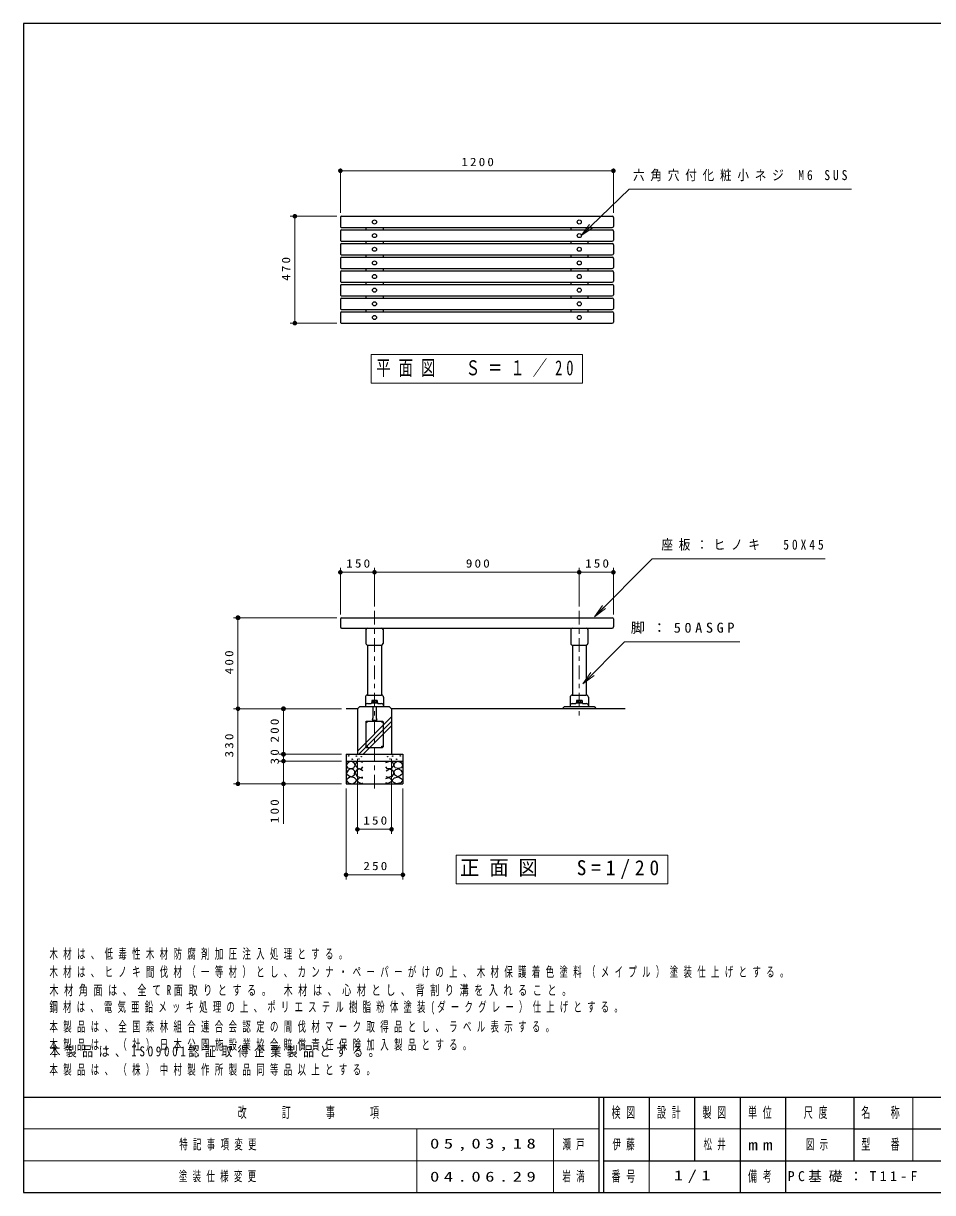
# Model space of a CAD drawing. Units: millimetres on the paper, scale 1:20. Extents: x -365 to 12, y -47 to 257.
# Drawn here: x -365 to -165.2, y 0 to 257 of the extents above; entities that cross this region are included whole.
import ezdxf

# ---------------------------------------------------------------- set-up
doc = ezdxf.new("R2010")
doc.units = ezdxf.units.MM
doc.linetypes.add('USER2', pattern=[6, 3, -1, 1, -1])
doc.layers.add('LY_1', color=3, linetype='Continuous', lineweight=25)
doc.layers.add('LY_2', color=7, linetype='Continuous', lineweight=13)
doc.styles.add('ＭＳ ゴシック', font='')
doc.styles.get('ＭＳ ゴシック').set_extended_font_data('MS Gothic')

# ---------------------------------------------------------------- blocks, each defined once
blk = doc.blocks.new('filled_dot')
at = {"color": 0, "linetype": 'Continuous', "lineweight": -2, "const_width": 1.25}
blk.add_lwpolyline([(-0.625, 0, 1), (0.625, 0, 1)], format="xyb", close=True, dxfattribs=at)

msp = doc.modelspace()

# ---------------------------------------------------------------- linework, layer by layer
at = {"layer": 'LY_1', "color": 7, "lineweight": 13}
for p, q in [((-295.336, 215.353), (-295.336, 225.103)), ((-295.336, 224.603), (-235.336, 224.603)), ((-235.336, 215.353), (-235.336, 225.103)), ((-296.086, 214.603), (-306.336, 214.603)), ((-305.336, 191.103), (-305.336, 214.603)), ((-242.386, 210.353), (-240.573, 212.795)), ((-242.386, 210.353), (-240.226, 212.435)), ((-239.879, 212.075), (-242.386, 210.353)), ((-296.086, 191.103), (-306.336, 191.103)), ((-242.086, 184.253), (-288.586, 184.253)), ((-288.586, 184.253), (-288.586, 177.953)), ((-242.086, 177.953), (-242.086, 184.253)), ((-288.586, 177.953), (-242.086, 177.953)), ((-295.336, 127.103), (-295.336, 137.353)), ((-295.336, 136.353), (-287.836, 136.353)), ((-287.836, 128.853), (-287.836, 137.353)), ((-287.836, 136.353), (-242.836, 136.353)), ((-242.836, 128.853), (-242.836, 137.353)), ((-242.836, 136.353), (-235.336, 136.353)), ((-235.336, 127.103), (-235.336, 137.353)), ((-239.519, 126.589), (-237.751, 129.064)), ((-239.519, 126.589), (-237.397, 128.711)), ((-296.086, 126.353), (-318.836, 126.353)), ((-317.836, 106.353), (-317.836, 126.353)), ((-237.044, 128.357), (-239.519, 126.589)), ((-242.051, 111.86), (-240.283, 114.335)), ((-242.051, 111.86), (-239.929, 113.981)), ((-239.576, 113.628), (-242.051, 111.86)), ((-295.086, 106.353), (-318.836, 106.353)), ((-317.836, 89.853), (-317.836, 106.353)), ((-307.836, 96.353), (-307.836, 106.353)), ((-291.586, 97.046), (-284.086, 104.546)), ((-291.289, 96.353), (-284.086, 103.556)), ((-290.299, 96.353), (-284.086, 102.566)), ((-295.086, 96.353), (-308.836, 96.353)), ((-307.836, 94.853), (-307.836, 96.353)), ((-291.586, 95.353), (-291.586, 78.853)), ((-284.086, 95.353), (-284.086, 78.853)), ((-295.086, 94.853), (-308.836, 94.853)), ((-307.836, 81.068), (-307.836, 94.853)), ((-295.086, 89.853), (-318.836, 89.853)), ((-294.086, 88.853), (-294.086, 68.853)), ((-281.586, 88.853), (-281.586, 68.853)), ((-284.086, 79.853), (-291.586, 79.853)), ((-223.374, 74.17), (-269.874, 74.17)), ((-269.874, 74.17), (-269.874, 67.87)), ((-223.374, 67.87), (-223.374, 74.17)), ((-281.586, 69.853), (-294.086, 69.853)), ((-269.874, 67.87), (-223.374, 67.87))]:
    msp.add_line(p, q, dxfattribs=at)
at = {"layer": 'LY_1'}
for p, q in [((-295.336, 214.353), (-295.336, 212.353)), ((-295.086, 214.603), (-235.586, 214.603)), ((-235.336, 214.353), (-235.336, 212.353)), ((-295.336, 211.353), (-295.336, 209.353)), ((-295.086, 212.103), (-235.586, 212.103)), ((-295.086, 211.603), (-235.586, 211.603)), ((-289.711, 212.103), (-289.711, 211.603)), ((-285.961, 212.103), (-285.961, 211.603)), ((-244.711, 212.103), (-244.711, 211.603)), ((-240.961, 212.103), (-240.961, 211.603)), ((-235.336, 211.353), (-235.336, 209.353)), ((-295.336, 208.353), (-295.336, 206.353)), ((-295.086, 209.103), (-235.586, 209.103)), ((-295.086, 208.603), (-235.586, 208.603)), ((-289.711, 209.103), (-289.711, 208.603)), ((-285.961, 209.103), (-285.961, 208.603)), ((-244.711, 209.103), (-244.711, 208.603)), ((-240.961, 209.103), (-240.961, 208.603)), ((-235.336, 208.353), (-235.336, 206.353)), ((-295.086, 206.103), (-235.586, 206.103)), ((-295.086, 205.603), (-235.586, 205.603)), ((-289.711, 206.103), (-289.711, 205.603)), ((-285.961, 206.103), (-285.961, 205.603)), ((-244.711, 206.103), (-244.711, 205.603)), ((-240.961, 206.103), (-240.961, 205.603)), ((-295.336, 205.353), (-295.336, 203.353)), ((-295.086, 203.103), (-235.586, 203.103)), ((-289.711, 203.103), (-289.711, 202.603)), ((-285.961, 203.103), (-285.961, 202.603)), ((-244.711, 203.103), (-244.711, 202.603)), ((-240.961, 203.103), (-240.961, 202.603)), ((-235.336, 205.353), (-235.336, 203.353)), ((-295.336, 202.353), (-295.336, 200.353)), ((-295.086, 202.603), (-235.586, 202.603)), ((-235.336, 202.353), (-235.336, 200.353)), ((-295.336, 199.353), (-295.336, 197.353)), ((-295.086, 200.103), (-235.586, 200.103)), ((-295.086, 199.603), (-235.586, 199.603)), ((-289.711, 200.103), (-289.711, 199.603)), ((-285.961, 200.103), (-285.961, 199.603)), ((-244.711, 200.103), (-244.711, 199.603)), ((-240.961, 200.103), (-240.961, 199.603)), ((-235.336, 199.353), (-235.336, 197.353)), ((-295.336, 196.353), (-295.336, 194.353)), ((-295.086, 197.103), (-235.586, 197.103)), ((-295.086, 196.603), (-235.586, 196.603)), ((-289.711, 197.103), (-289.711, 196.603)), ((-285.961, 197.103), (-285.961, 196.603)), ((-244.711, 197.103), (-244.711, 196.603)), ((-240.961, 197.103), (-240.961, 196.603)), ((-235.336, 196.353), (-235.336, 194.353)), ((-295.336, 193.353), (-295.336, 191.353)), ((-295.086, 194.103), (-235.586, 194.103)), ((-295.086, 193.603), (-235.586, 193.603)), ((-289.711, 194.103), (-289.711, 193.603)), ((-285.961, 194.103), (-285.961, 193.603)), ((-244.711, 194.103), (-244.711, 193.603)), ((-240.961, 194.103), (-240.961, 193.603)), ((-235.336, 193.353), (-235.336, 191.353)), ((-295.086, 191.103), (-235.586, 191.103)), ((-295.336, 126.103), (-295.336, 124.353)), ((-295.086, 126.353), (-235.586, 126.353)), ((-235.336, 126.103), (-235.336, 124.353)), ((-295.086, 124.103), (-235.586, 124.103)), ((-289.711, 123.783), (-289.711, 120.673)), ((-285.961, 123.783), (-285.961, 120.673)), ((-244.711, 123.783), (-244.711, 120.673)), ((-240.961, 123.783), (-240.961, 120.673)), ((-289.391, 120.353), (-286.281, 120.353)), ((-289.349, 120.353), (-289.349, 109.353)), ((-286.324, 120.353), (-286.324, 109.353)), ((-244.391, 120.353), (-241.281, 120.353)), ((-244.349, 120.353), (-244.349, 109.353)), ((-241.324, 120.353), (-241.324, 109.353)), ((-289.836, 108.903), (-289.836, 106.853)), ((-289.386, 109.353), (-286.286, 109.353)), ((-287.23, 108.168), (-288.442, 108.168)), ((-288.442, 108.168), (-288.442, 107.718)), ((-288.139, 108.168), (-288.139, 107.718)), ((-287.533, 108.168), (-287.533, 107.718)), ((-287.23, 108.168), (-287.23, 107.718)), ((-285.836, 108.903), (-285.836, 106.853)), ((-244.836, 108.903), (-244.836, 106.853)), ((-244.386, 109.353), (-241.286, 109.353)), ((-242.23, 108.168), (-243.442, 108.168)), ((-243.442, 108.168), (-243.442, 107.718)), ((-243.139, 108.168), (-243.139, 107.718)), ((-242.533, 108.168), (-242.533, 107.718)), ((-242.23, 108.168), (-242.23, 107.718)), ((-240.836, 108.903), (-240.836, 106.853)), ((-291.586, 106.353), (-294.086, 106.353)), ((-291.086, 106.853), (-291.586, 106.353)), ((-291.586, 106.353), (-291.586, 96.353)), ((-291.086, 106.853), (-284.586, 106.853)), ((-289.836, 107.053), (-289.836, 106.853)), ((-289.386, 107.503), (-288.627, 107.503)), ((-288.515, 107.574), (-288.557, 107.532)), ((-287.186, 107.718), (-288.486, 107.718)), ((-288.486, 107.718), (-288.486, 107.603)), ((-287.186, 107.603), (-288.486, 107.603)), ((-288.211, 106.853), (-288.211, 104.356)), ((-287.461, 106.853), (-287.461, 104.351)), ((-287.186, 107.718), (-287.186, 107.603)), ((-287.115, 107.532), (-287.157, 107.574)), ((-287.045, 107.503), (-286.286, 107.503)), ((-285.836, 107.053), (-285.836, 106.853)), ((-284.586, 106.853), (-284.086, 106.353)), ((-232.769, 106.353), (-284.086, 106.353)), ((-284.086, 106.353), (-284.086, 96.353)), ((-246.086, 106.853), (-246.586, 106.353)), ((-246.086, 106.853), (-239.586, 106.853)), ((-244.836, 107.053), (-244.836, 106.853)), ((-244.386, 107.503), (-243.627, 107.503)), ((-243.515, 107.574), (-243.557, 107.532)), ((-242.186, 107.718), (-243.486, 107.718)), ((-243.486, 107.718), (-243.486, 107.603)), ((-242.186, 107.603), (-243.486, 107.603)), ((-242.186, 107.718), (-242.186, 107.603)), ((-242.115, 107.532), (-242.157, 107.574)), ((-242.045, 107.503), (-241.286, 107.503)), ((-240.836, 107.053), (-240.836, 106.853)), ((-239.586, 106.853), (-239.086, 106.353)), ((-289.736, 103.503), (-289.736, 98.003)), ((-289.586, 103.653), (-286.086, 103.653)), ((-288.212, 104.353), (-288.337, 103.853)), ((-288.336, 103.853), (-287.336, 103.853)), ((-287.462, 104.353), (-287.337, 103.853)), ((-285.936, 103.503), (-285.936, 98.003)), ((-289.586, 97.853), (-286.086, 97.853)), ((-294.086, 96.353), (-281.586, 96.353)), ((-294.086, 96.353), (-294.086, 89.853)), ((-281.586, 96.353), (-281.586, 89.853)), ((-294.086, 94.853), (-281.586, 94.853)), ((-294.086, 89.853), (-281.586, 89.853))]:
    msp.add_line(p, q, dxfattribs=at)
at = {"layer": 'LY_1', "color": 7, "linetype": 'USER2', "lineweight": 13}
for p, q in [((-287.836, 127.853), (-287.836, 88.853)), ((-242.836, 127.853), (-242.836, 104.841))]:
    msp.add_line(p, q, dxfattribs=at)
at = {"layer": 'LY_1', "color": 7, "lineweight": 13}
for points in [[(-242.386, 210.353), (-231.834, 220.526), (-183.027, 220.526)], [(-239.519, 126.589), (-226.791, 139.317), (-188.779, 139.317)], [(-242.051, 111.86), (-232.858, 121.052), (-207.523, 121.052)]]:
    msp.add_lwpolyline(points, dxfattribs=at)
at = {"layer": 'LY_1'}
for points in [[(-292.964, 94.823), (-293.597, 94.522), (-294.073, 94.047), (-293.772, 93.35), (-293.043, 93.207), (-292.346, 93.366), (-292.092, 93.952), (-292.282, 94.459)], [(-293.09, 93.176), (-293.629, 92.827), (-294.073, 92.146), (-293.566, 91.686), (-292.9, 91.37), (-292.203, 91.813), (-292.124, 92.653), (-292.532, 93.015)], [(-282.708, 94.823), (-282.075, 94.522), (-281.6, 94.047), (-281.901, 93.35), (-282.629, 93.207), (-283.326, 93.366), (-283.58, 93.952), (-283.39, 94.459)], [(-282.582, 93.176), (-282.043, 92.827), (-281.6, 92.146), (-282.106, 91.686), (-282.772, 91.37), (-283.469, 91.813), (-283.548, 92.653), (-283.14, 93.015)], [(-293.131, 91.379), (-293.7, 91.06), (-294.038, 90.637), (-293.634, 90.071), (-292.692, 89.868), (-291.976, 90.187), (-291.703, 90.692), (-292.242, 91.148)], [(-282.541, 91.379), (-281.972, 91.06), (-281.634, 90.637), (-282.038, 90.071), (-282.98, 89.868), (-283.696, 90.187), (-283.969, 90.692), (-283.43, 91.148)]]:
    msp.add_lwpolyline(points, close=True, dxfattribs=at)
for points in [[(-290.365, 94.538), (-291.221, 94.855), (-291.76, 94.586), (-292.076, 93.984), (-291.49, 93.223), (-290.714, 93.16), (-290.365, 93.556)], [(-290.381, 92.732), (-291.142, 93.128), (-291.775, 92.875), (-292.076, 92.225), (-291.633, 91.449), (-290.872, 91.211), (-290.381, 91.417)], [(-285.307, 94.538), (-284.451, 94.855), (-283.913, 94.586), (-283.596, 93.984), (-284.182, 93.223), (-284.958, 93.16), (-285.307, 93.556)], [(-285.291, 92.732), (-284.53, 93.128), (-283.897, 92.875), (-283.596, 92.225), (-284.039, 91.449), (-284.8, 91.211), (-285.291, 91.417)], [(-290.365, 91.005), (-291.031, 91.211), (-291.68, 90.657), (-291.506, 90.261), (-290.777, 89.896), (-290.365, 90.055)], [(-285.307, 91.005), (-284.641, 91.211), (-283.992, 90.657), (-284.166, 90.261), (-284.895, 89.896), (-285.307, 90.055)]]:
    msp.add_lwpolyline(points, dxfattribs=at)
for centre, radius in [((-287.836, 213.353), 0.45), ((-242.836, 213.353), 0.45), ((-287.836, 210.353), 0.45), ((-242.836, 210.353), 0.45), ((-287.836, 207.353), 0.45), ((-242.836, 207.353), 0.45), ((-287.836, 204.353), 0.45), ((-242.836, 204.353), 0.45), ((-287.836, 201.353), 0.45), ((-242.836, 201.353), 0.45), ((-287.836, 198.353), 0.45), ((-242.836, 198.353), 0.45), ((-287.836, 195.353), 0.45), ((-242.836, 195.353), 0.45), ((-287.836, 192.353), 0.45), ((-242.836, 192.353), 0.45), ((-289.586, 103.503), 0.15), ((-286.086, 103.503), 0.15), ((-289.586, 98.003), 0.15), ((-286.086, 98.003), 0.15), ((-293.496, 95.993), 0.05), ((-292.709, 95.262), 0.05), ((-291.809, 95.937), 0.05), ((-291.247, 95.318), 0.05), ((-290.74, 95.824), 0.05), ((-284.932, 95.824), 0.05), ((-284.425, 95.318), 0.05), ((-283.863, 95.937), 0.05), ((-282.963, 95.262), 0.05), ((-282.176, 95.993), 0.05)]:
    msp.add_circle(centre, radius, dxfattribs=at)
for centre, radius, start, end in [((-295.086, 214.353), 0.25, 89.99998, 179.99996), ((-235.586, 214.353), 0.25, 0, 89.99998), ((-295.086, 212.353), 0.25, 179.99998, 270.00002), ((-295.086, 211.353), 0.25, 89.99998, 179.99996), ((-235.586, 212.353), 0.25, 270.00002, 0), ((-235.586, 211.353), 0.25, 0, 89.99998), ((-295.086, 209.353), 0.25, 179.99998, 270.00002), ((-295.086, 208.353), 0.25, 89.99998, 179.99996), ((-235.586, 209.353), 0.25, 270.00002, 0), ((-235.586, 208.353), 0.25, 0, 89.99998), ((-295.086, 206.353), 0.25, 179.99998, 270.00002), ((-295.086, 205.353), 0.25, 89.99998, 179.99996), ((-235.586, 206.353), 0.25, 270.00002, 0), ((-235.586, 205.353), 0.25, 0, 89.99998), ((-295.086, 203.353), 0.25, 179.99998, 270.00002), ((-235.586, 203.353), 0.25, 270.00002, 0), ((-295.086, 202.353), 0.25, 89.99998, 179.99996), ((-235.586, 202.353), 0.25, 0, 89.99998), ((-295.086, 200.353), 0.25, 179.99998, 270.00002), ((-295.086, 199.353), 0.25, 89.99998, 179.99996), ((-235.586, 200.353), 0.25, 270.00002, 0), ((-235.586, 199.353), 0.25, 0, 89.99998), ((-295.086, 197.353), 0.25, 179.99998, 270.00002), ((-295.086, 196.353), 0.25, 89.99998, 179.99996), ((-235.586, 197.353), 0.25, 270.00002, 0), ((-235.586, 196.353), 0.25, 0, 89.99998), ((-295.086, 194.353), 0.25, 179.99998, 270.00002), ((-295.086, 193.353), 0.25, 89.99998, 179.99996), ((-235.586, 194.353), 0.25, 270.00002, 0), ((-235.586, 193.353), 0.25, 0, 89.99998), ((-295.086, 191.353), 0.25, 179.99998, 270.00002), ((-235.586, 191.353), 0.25, 270.00002, 0), ((-295.086, 126.103), 0.25, 89.99998, 179.99996), ((-235.586, 126.103), 0.25, 0, 89.99998), ((-295.086, 124.353), 0.25, 179.99998, 270.00003), ((-289.391, 123.783), 0.32, 89.99998, 179.99996), ((-286.281, 123.783), 0.32, 0, 89.99998), ((-244.391, 123.783), 0.32, 89.99998, 179.99996), ((-241.281, 123.783), 0.32, 0, 89.99998), ((-235.586, 124.353), 0.25, 270.00002, 0), ((-289.391, 120.673), 0.32, 179.99998, 270.00003), ((-286.281, 120.673), 0.32, 270.00002, 0), ((-244.391, 120.673), 0.32, 179.99998, 270.00003), ((-241.281, 120.673), 0.32, 270.00002, 0), ((-289.386, 108.903), 0.45, 89.99998, 179.99996), ((-286.286, 108.903), 0.45, 0, 89.99998), ((-244.386, 108.903), 0.45, 89.99998, 179.99996), ((-241.286, 108.903), 0.45, 0, 89.99998), ((-289.386, 107.053), 0.45, 89.99998, 179.99996), ((-288.627, 107.603), 0.1, 269.99996, 315), ((-288.445, 107.503), 0.1, 89.99998, 134.99996), ((-287.227, 107.503), 0.1, 44.99995, 89.99998), ((-287.045, 107.603), 0.1, 224.99952, 269.99996), ((-286.286, 107.053), 0.45, 0, 89.99998), ((-244.386, 107.053), 0.45, 89.99998, 179.99996), ((-243.627, 107.603), 0.1, 269.99996, 315), ((-243.445, 107.503), 0.1, 89.99998, 134.99996), ((-242.227, 107.503), 0.1, 44.99995, 89.99998), ((-242.045, 107.603), 0.1, 224.99952, 269.99996), ((-241.286, 107.053), 0.45, 0, 89.99998)]:
    msp.add_arc(centre, radius, start, end, dxfattribs=at)
at = {"layer": 'LY_2', "color": 20, "lineweight": 25}
for p, q in [((0, 257), (-365, 257)), ((-365, 257), (-365, 0)), ((-365, 21), (0, 21)), ((-365, 0), (0, 0))]:
    msp.add_line(p, q, dxfattribs=at)
at = {"layer": 'LY_2', "color": 3, "lineweight": 25}
for p, q in [((-238.5, 21), (-238.5, 0)), ((-237.5, 21), (-237.5, 0)), ((-227.5, 21), (-227.5, 7)), ((-217.5, 21), (-217.5, 7)), ((-207.5, 21), (-207.5, 0)), ((-197.5, 21), (-197.5, 7)), ((-182.5, 21), (-182.5, 7)), ((-182.5, 14), (-70, 14)), ((-237.5, 7), (0, 7)), ((-197.5, 7), (-197.5, 0))]:
    msp.add_line(p, q, dxfattribs=at)
at = {"layer": 'LY_2'}
for p, q in [((-169.5, 21), (-169.5, 7)), ((-365, 14), (-238.5, 14)), ((-278.5, 14), (-278.5, 0)), ((-248.5, 14), (-248.5, 0)), ((-237.5, 14), (-182.5, 14)), ((-365, 7), (-238.5, 7)), ((-227.5, 7), (-227.5, 0))]:
    msp.add_line(p, q, dxfattribs=at)

# ---------------------------------------------------------------- block references
at = {"layer": 'LY_1', "color": 7, "lineweight": 13, "xscale": 0.4, "yscale": 0.4}
for p in [(-295.336, 224.603), (-295.336, 136.353), (-287.836, 136.353), (-242.836, 136.353), (-291.586, 79.853), (-294.086, 69.853)]:
    msp.add_blockref('filled_dot', p, dxfattribs=at)
at = {"layer": 'LY_1', "color": 7, "lineweight": 13}
for p, xscale, yscale, rotation in [((-235.336, 224.603), 0.4, 0.4, 180), ((-305.336, 214.603), 0.4, 0.4, 270), ((-305.336, 191.103), 0.4, 0.4, 90), ((-287.836, 136.353), 0.4, 0.4, 180), ((-242.836, 136.353), 0.4, 0.4, 180), ((-235.336, 136.353), 0.4, 0.4, 180), ((-317.836, 126.353), 0.431, 0.431, 270), ((-317.836, 106.353), 0.4, 0.4, 270), ((-307.836, 106.353), 0.431, 0.431, 270), ((-307.836, 96.353), 0.431, 0.431, 270), ((-307.836, 94.853), 0.4, 0.4, 270), ((-317.836, 89.853), 0.4, 0.4, 90), ((-307.836, 89.853), 0.4, 0.4, 90), ((-284.086, 79.853), 0.4, 0.4, 180), ((-281.586, 69.853), 0.4, 0.4, 180)]:
    msp.add_blockref('filled_dot', p, dxfattribs=dict(at, xscale=xscale, yscale=yscale, rotation=rotation))

# ---------------------------------------------------------------- texts
at = {"layer": 'LY_1', "color": 7, "style": 'ＭＳ ゴシック'}
for s, insert, char_height, attachment_point in [('\\T1.33;\\W1.15;1200', (-264.936, 225.603), 1.833, 8), ('\\T1.5;\\W0.85;六角穴付化粧小ネジ\\~M6\\~SUS', (-231.027, 223.526), 2.199, 4), ('\\T1.56;\\W0.7;平面図\u3000Ｓ＝１／20', (-265.336, 181.103), 3.299, 5), ('\\T1.5;\\W0.85;座板：ヒノキ\u300050X45', (-224.779, 142.317), 2.199, 4), ('\\T1.33;\\W1.15;150', (-291.186, 137.353), 1.833, 8), ('\\T1.33;\\W1.15;900', (-264.895, 137.353), 1.833, 8), ('\\T1.33;\\W1.15;150', (-238.686, 137.353), 1.833, 8), ('\\T1.5;\\W1.05;脚：50ASGP', (-231.523, 124.052), 2.199, 4), ('\\T1.33;\\W1.15;150', (-287.436, 80.853), 1.833, 8), ('\\T1.33;\\W1.15;250', (-287.421, 70.853), 1.833, 8), ('\\T1.5;\\W0.95;正面図\u3000S=1/20', (-246.624, 71.02), 3.299, 5), ('\\T1.64;\\W0.6;木材は、低毒性木材防腐剤加圧注入処理とする。', (-359.273, 51.154), 2.199, 7), ('\\T1.64;\\W0.6;木材は、ヒノキ間伐材（一等材）とし、カンナ・ペーパーがけの上、木材保護着色塗料（メイプル）塗装仕上げとする。', (-359.273, 47.154), 2.199, 7), ('\\T1.61;\\W0.65;木材角面は、全てR面取りとする。\\~木材は、心材とし、背割り溝を入れること。', (-359.273, 43.154), 2.199, 7), ('\\T1.62;\\W0.6;鋼材は、電気亜鉛メッキ処理の上、ポリエステル樹脂粉体塗装(ダークグレー）仕上げとする。', (-359.273, 39.154), 2.199, 7), ('\\T1.64;\\W0.6;本製品は、全国森林組合連合会認定の間伐材マーク取得品とし、ラベル表示する。', (-359.273, 35.154), 2.199, 7), ('\\T1.64;\\W0.6;本製品は、（社）日本公園施設業協会賠償責任保険加入製品とする。', (-359.273, 31.154), 2.199, 7), ('\\T1.5;\\W0.8;本製品は、ISO9001認証取得企業製品とする。', (-359.273, 32.154), 2.199, 1), ('\\T1.64;\\W0.6;本製品は、（株）中村製作所製品同等品以上とする。', (-359.273, 28.154), 2.199, 1), ('\\T1.64;\\W0.6;特記事項変更', (-330.75, 10.5), 2.199, 4), ('\\T1.5;\\W1.35;05,03,18', (-263.5, 10.5), 2.199, 5), ('\\T1.64;\\W0.6;瀬戸', (-243.5, 10.5), 2.199, 5), ('\\T1.64;\\W0.6;伊藤', (-232.5, 10.5), 2.199, 5), ('\\T1.64;\\W0.6;松井', (-212.5, 10.5), 2.199, 5), ('\\T1.64;\\W0.6;図示', (-190, 10.5), 2.199, 5), ('\\T1.64;\\W0.6;塗装仕様変更', (-321.75, 3.5), 2.199, 5), ('\\T1.5;\\W1.35;04.06.29', (-263.5, 3.5), 2.199, 5), ('\\T1.64;\\W0.6;岩満', (-243.5, 3.5), 2.199, 5), ('\\T1.5;\\W1.35;1/1', (-217.5, 3.5), 2.199, 5), ('\\T1.5;PC基礎：T11-F', (-197, 3.5), 2.199, 4)]:
    msp.add_mtext(s, dxfattribs=dict(at, insert=insert, char_height=char_height, attachment_point=attachment_point))
at = {"layer": 'LY_1', "color": 7, "char_height": 1.833, "attachment_point": 8, "rotation": 90, "style": 'ＭＳ ゴシック'}
for s, insert in [('\\T1.33;\\W1.15;470', (-306.336, 203.268)), ('\\T1.33;\\W1.15;400', (-318.836, 116.794)), ('\\T1.33;\\W1.15;200', (-308.836, 101.794)), ('\\T1.33;\\W1.15;330', (-318.836, 98.518)), ('\\T1.34;\\W1.15;30', (-308.836, 96.031)), ('\\T1.33;\\W1.15;100', (-308.836, 84.068))]:
    msp.add_mtext(s, dxfattribs=dict(at, insert=insert))
at = {"layer": 'LY_2', "char_height": 2.346, "attachment_point": 5, "style": 'ＭＳ ゴシック'}
for s, insert in [('\\T1.64;\\W0.6;改\u3000\u3000訂\u3000\u3000事\u3000\u3000項', (-301.75, 17.5)), ('\\T1.64;\\W0.6;検図', (-232.5, 17.5)), ('\\T1.64;\\W0.6;設計', (-222.5, 17.5)), ('\\T1.64;\\W0.6;製図', (-212.5, 17.5)), ('\\T1.64;\\W0.6;単位', (-202.5, 17.5)), ('\\T1.64;\\W0.6;尺度', (-190.25, 17.5)), ('\\T1.64;\\W0.6;名\u3000称', (-176, 17.5)), ('\\T1.5;\\W1.35;mm', (-202.5, 10.5)), ('\\T1.64;\\W0.6;型\u3000番', (-176, 10.5)), ('\\T1.64;\\W0.6;備考', (-202.5, 3.5)), ('\\T1.64;\\W0.6;番号', (-232.5, 3.5))]:
    msp.add_mtext(s, dxfattribs=dict(at, insert=insert))

doc.saveas('drawing.dxf')
